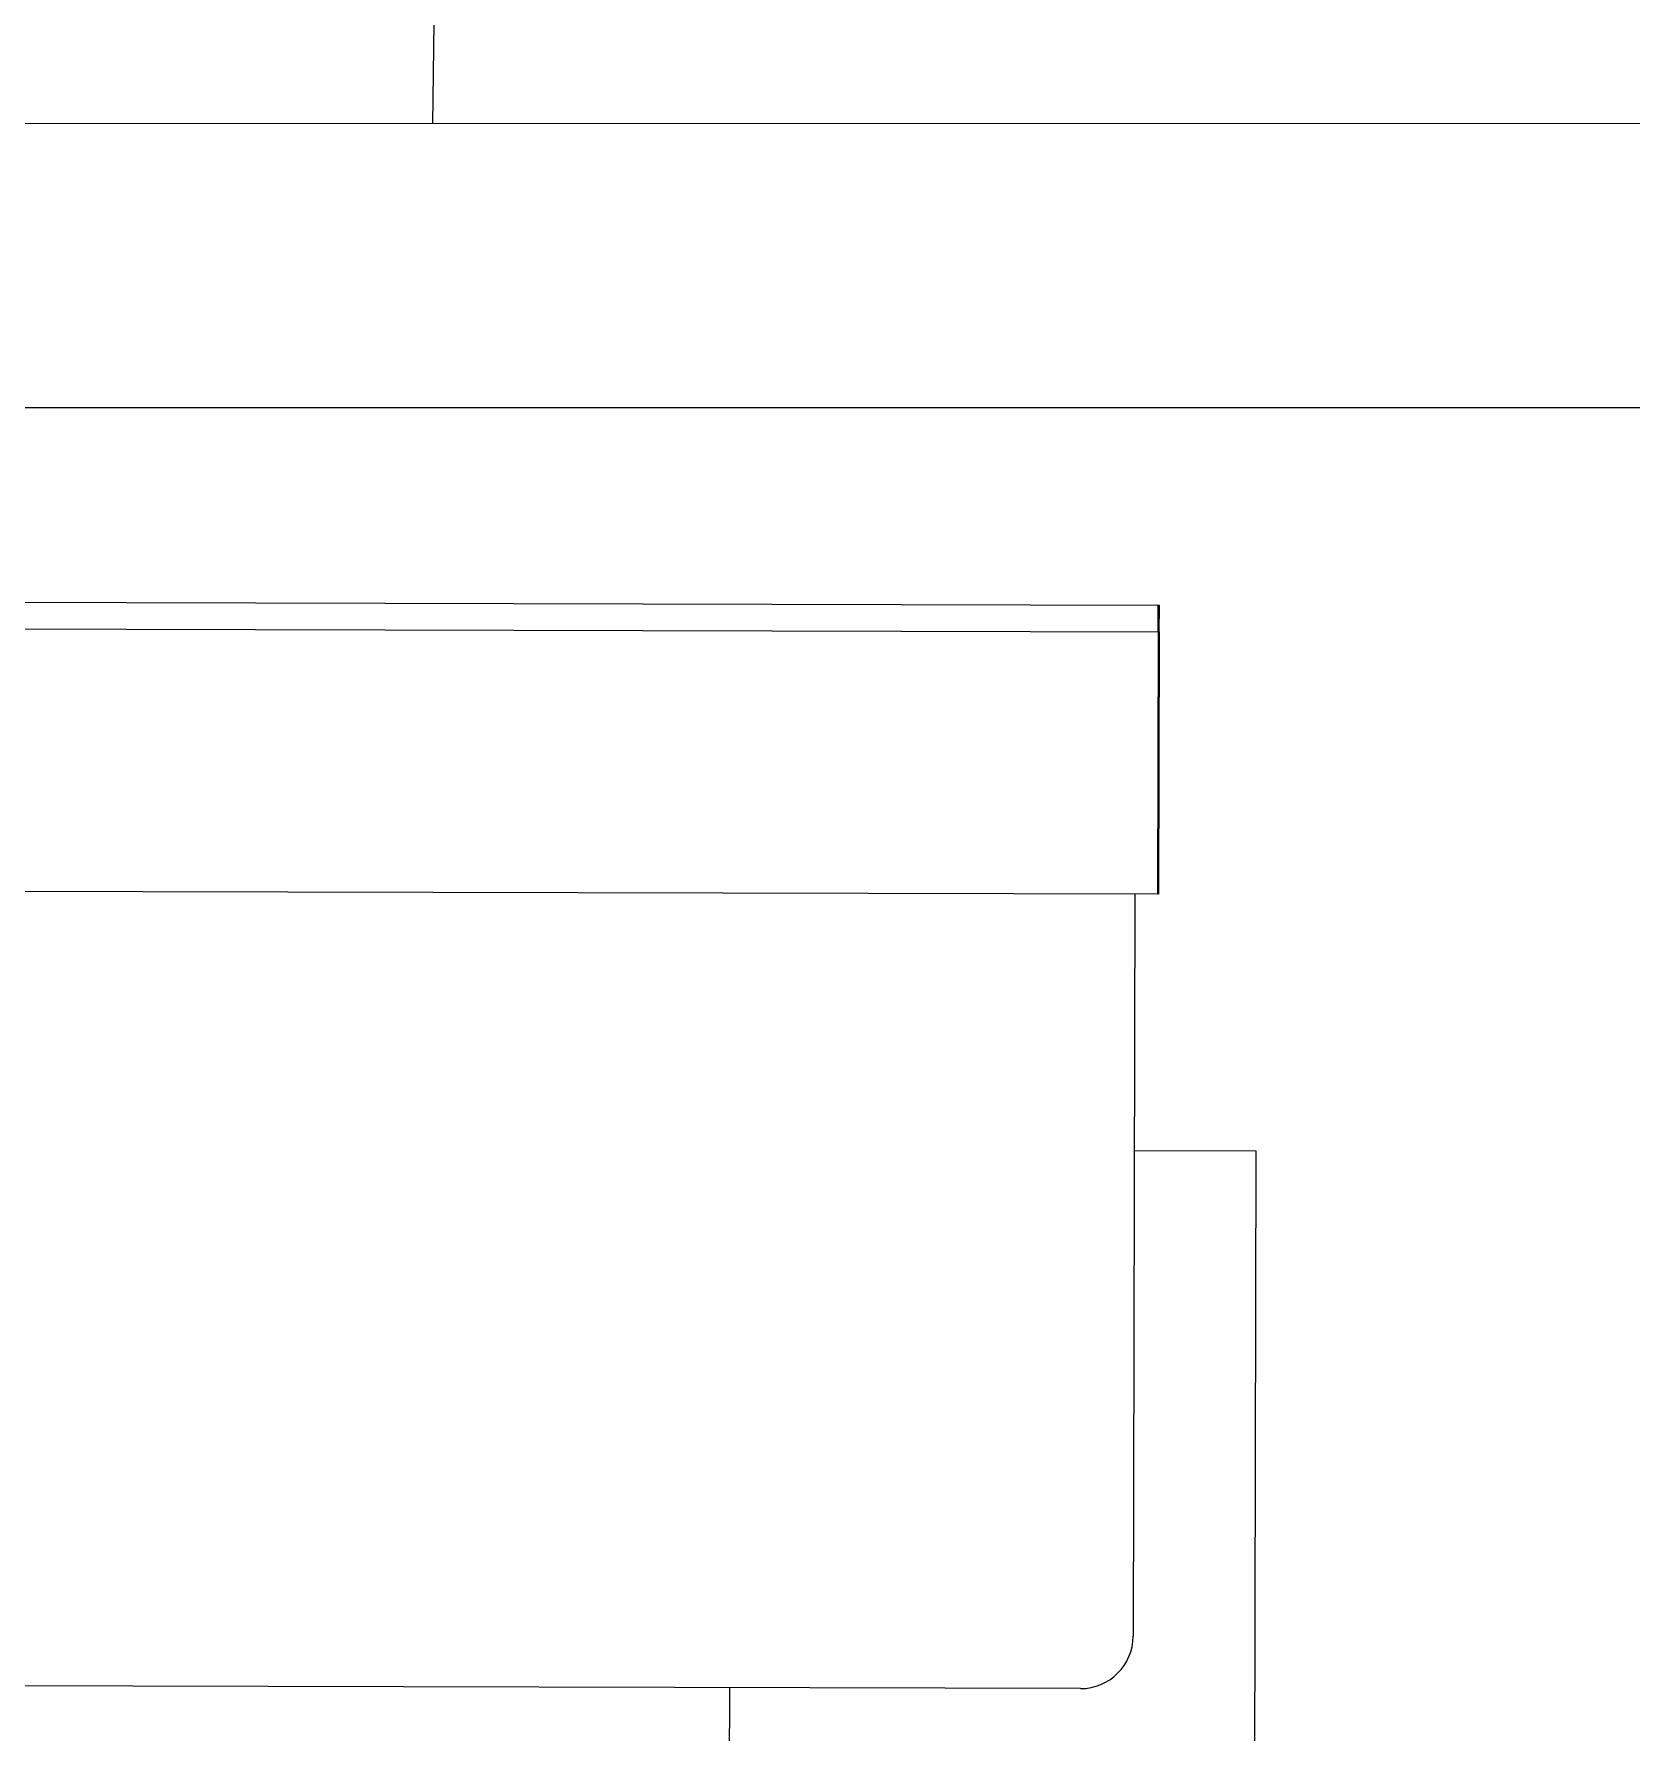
# Model space of a CAD drawing. Header units: inches. Extents: x 164.3 to 247.9, y 15.6 to 56.7.
# Drawn here: x 215.968 to 216.924, y 29.14 to 30.155 of the extents above; entities that cross this region are included whole.
import ezdxf

# ---------------------------------------------------------------- set-up
doc = ezdxf.new("R2010")
doc.units = ezdxf.units.IN
doc.header["$MEASUREMENT"] = 0
doc.layers.get('0').update_dxf_attribs({"lineweight": 0})
doc.layers.add('WALL 1 100', color=250, linetype='Continuous', lineweight=9)
doc.layers.add('провода', color=1, linetype='Continuous', lineweight=5)

msp = doc.modelspace()

# ---------------------------------------------------------------- linework, layer by layer
at = {"color": 7, "linetype": 'ByBlock', "lineweight": -2}
for p, q in [((216.6415, 29.8134), (215.8567, 29.8153)), ((216.6407, 29.798), (216.6407, 29.8137)), ((216.641, 29.7977), (216.641, 29.8134)), ((216.6414, 29.7977), (216.6415, 29.8134)), ((215.8567, 29.7996), (216.6414, 29.7977)), ((216.6407, 29.798), (216.6403, 29.641)), ((216.641, 29.7977), (216.6406, 29.6408)), ((216.6414, 29.7977), (216.641, 29.6407)), ((216.641, 29.6407), (215.8563, 29.6426)), ((216.6268, 29.6408), (216.6258, 29.1971)), ((216.6265, 29.4875), (216.6992, 29.4874)), ((216.6992, 29.4874), (216.6983, 29.095)), ((216.5943, 29.1658), (215.4015, 29.1687)), ((216.3844, 29.0958), (216.3846, 29.1663))]:
    msp.add_line(p, q, dxfattribs=at)
msp.add_arc((216.5944, 29.1972), 0.0314, 269.8612, 359.8612, dxfattribs=at)
at = {"layer": 'WALL 1 100', "color": 0}
msp.add_line((208.27, 29.9317), (221.8807, 29.9317), dxfattribs=at)
at = {"layer": 'провода', "color": 1}
for p, q in [((216.2071, 30.1014), (216.213, 30.5884)), ((221.2165, 30.1026), (208.1927, 30.0996))]:
    msp.add_line(p, q, dxfattribs=at)

doc.saveas('drawing.dxf')
